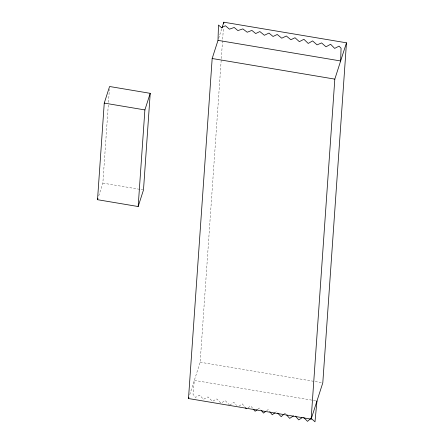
<?xml version="1.0" encoding="UTF-8"?>
<svg xmlns="http://www.w3.org/2000/svg" width="444" height="444" viewBox="0 0 444 444"><rect width="100%" height="100%" fill="white"/><g stroke="black" fill="none" stroke-linecap="round" stroke-linejoin="round"><path stroke-width="0.33" stroke-dasharray="2.22 1.67" d="M98.757 195.871L102.853 183.111L108.281 105.134M108.475 102.37L109.391 89.261M189.749 394.644L200.155 362.221L223.449 27.728M218.626 38.412L221.956 28.039M284.032 414.002L284.976 413.103L285.831 414.063M257.792 409.224L259.401 407.997L260.628 409.523M266.6 410.733L268.154 409.562L269.38 411.127M275.258 412.498L276.262 411.738M238.961 406.221L242.28 403.879L245.088 407.276M229.581 405.083L233.921 402.381L236.547 405.461M247.98 407.72L250.793 406.032L252.952 408.647M102.853 183.111L142.813 189.827M200.155 362.221L322.116 382.717M315.606 400.76L194.328 380.375L193.012 394.178L195.465 397.413L199.711 395.127L203.408 399.334L207.975 396.914L212.426 401.326L216.872 398.928L220.957 403.163L225.258 400.577L229.148 404.634"/><path stroke-width="0.67" d="M218.004 40.36L218.481 25.036L221.462 27.578L225.435 25.763L229.443 29.171L234.216 27.467L237.884 30.581L242.829 28.91L247.236 32.234L251.87 30.397L255.689 33.555L259.862 31.552L264.374 35.281L268.964 33.084L273.066 36.475L277.239 34.471L281.751 38.206L286.341 36.003L290.853 39.732L295.01 37.74L299.339 41.664L303.918 39.305L308.23 43.445L312.57 40.909L317.066 44.866L321.578 42.918L325.99 46.809L330.614 44.267L334.659 48.402L339.061 46.126L341.07 48.218L340.642 60.967L218.004 40.36L212.171 58.514L188.495 398.534L311.139 419.147L322.799 382.833L346.475 42.813L223.832 22.2L221.956 28.039M97.525 199.7L104.251 103.091L109.579 86.502L150.216 93.329L143.49 189.938L138.162 206.532L97.525 199.7L97.935 198.424M138.162 206.532L144.888 109.923L150.216 93.329M223.737 23.582L223.832 22.2M311.139 419.147L334.815 79.126L346.475 42.813M316.972 400.988L314.99 421.8L311.016 418.259M188.495 398.534L188.916 397.236M283.561 414.452L281.207 416.694L277.611 413.087M310.511 418.703L307.509 421.345L303.674 417.46M257.259 409.629L255.117 411.261L253.385 409.174M265.567 411.516L263.497 413.081L261.449 410.539M274.753 412.881L272.239 414.79L269.786 411.649M293.456 415.889L289.677 418.381L286.685 415.023M302.087 417.71L298.751 419.907L295.382 416.122M212.171 58.514L334.815 79.126M104.251 103.091L144.888 109.923M245.493 407.764L246.292 408.735"/></g></svg>
